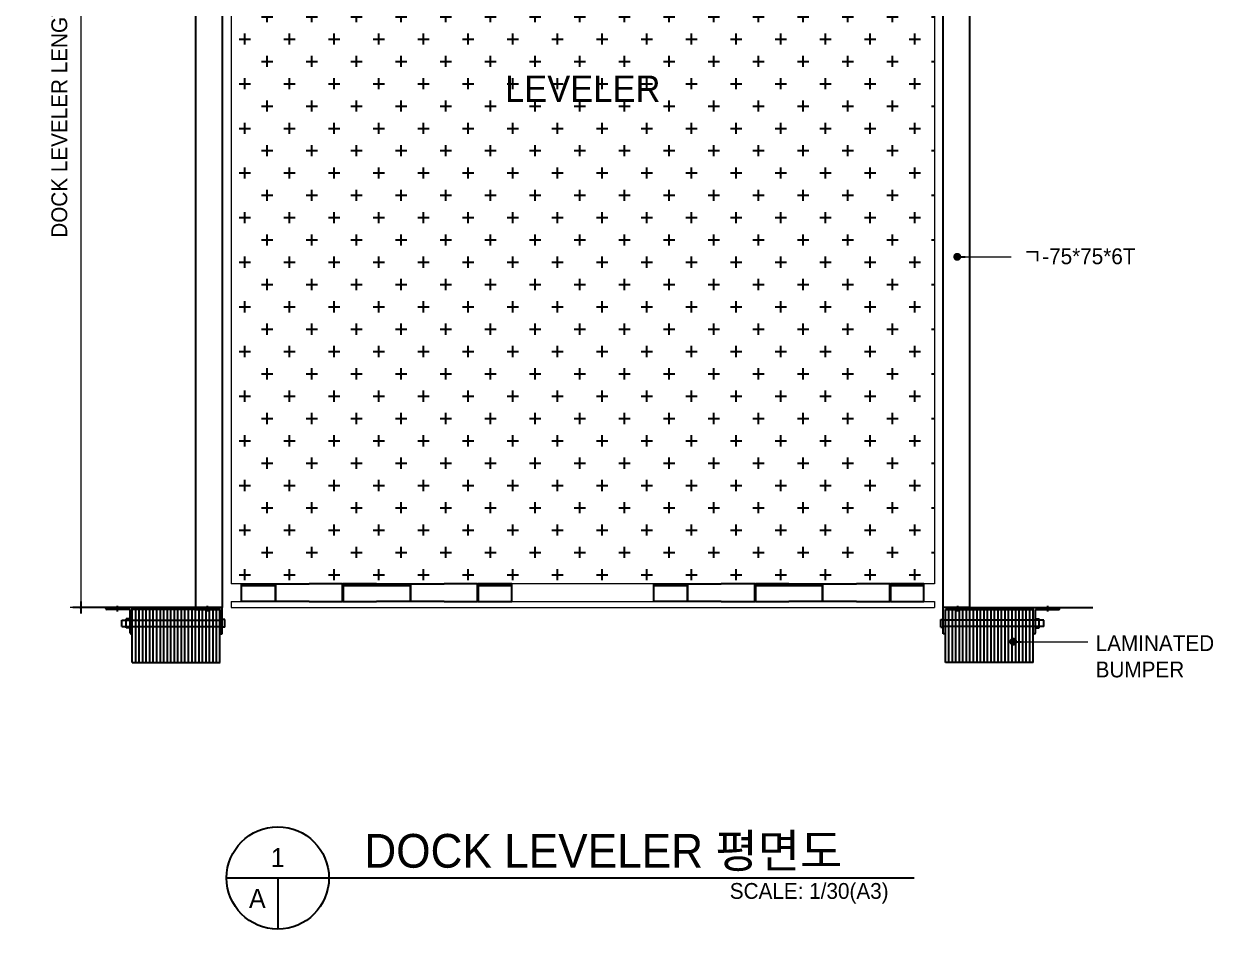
# Model space of a CAD drawing. Header units: millimetres. Extents: x 968 to 24364, y 279 to 8282.
# Drawn here: x 1022 to 4429, y 484 to 3059 of the extents above; entities that cross this region are included whole.
import ezdxf
from ezdxf.enums import TextEntityAlignment as Align

# ---------------------------------------------------------------- set-up
doc = ezdxf.new("R2010")
doc.units = ezdxf.units.MM
doc.header["$LTSCALE"] = 60
doc.header["$MEASUREMENT"] = 0
doc.header["$PDSIZE"] = -10
doc.layers.get('0').update_dxf_attribs({"linetype": 'CONTINUOUS'})
doc.layers.get('Defpoints').update_dxf_attribs({"color": 171, "linetype": 'CONTINUOUS'})
for name, color, linetype in [('C', 4, 'CONTINUOUS'), ('DIM', 7, 'CONTINUOUS'), ('h', 8, 'CONTINUOUS'), ('PL', 4, 'CONTINUOUS'), ('SYM', 7, 'CONTINUOUS'), ('TEXT', 3, 'CONTINUOUS'), ('외형선', 3, 'CONTINUOUS')]:
    doc.layers.add(name, color=color, linetype=linetype)
doc.styles.add('0T-OUT', font='H2GTRE.TTF')
doc.dimstyles.new('MAIN', dxfattribs={"dimtxt": 1.5, "dimasz": 0.5, "dimexe": 1, "dimexo": 2, "dimgap": 1, "dimtad": 1, "dimdec": 0, "dimdsep": 46, "dimlunit": 6, "dimtxsty": '0T-OUT', "dimblk": 'DOT', "dimcen": 2.5, "dimdle": 2, "dimclrd": 256, "dimclre": 256, "dimclrt": 3, "dimadec": 0, "dimazin": 0, "dimtfac": 1, "dimtdec": 0, "dimtix": 1, "dimtmove": 2, "dimatfit": 3, "dimldrblk": 'DOT', "dimfxl": 1, "dimtvp": 1, "dimtolj": 1, "dimtzin": 0, "dimlwd": 0, "dimlwe": 0, "dimarcsym": 0})

# ---------------------------------------------------------------- blocks, each defined once
blk = doc.blocks.new('Dot1')
at = {"color": 9, "linetype": 'Continuous'}
for p, q in [((-1.125, 0), (1.125, 0)), ((0, 1.125), (0, -1.125))]:
    blk.add_line(p, q, dxfattribs=at)
at = {"color": 2, "const_width": 0.28125}
blk.add_lwpolyline([(-0.140625, 0, 1), (0.140625, 0, 1)], format="xyb", close=True, dxfattribs=at)
blk = doc.blocks.new('*D31')
at = {"layer": 'Defpoints', "color": 0, "transparency": 16777216}
for p in [(1440.1, 4398.7), (1184.2, 1398.7), (1430.1, 1398.7)]:
    blk.add_point(p, dxfattribs=at)
at = {"layer": 'DIM', "lineweight": 0, "transparency": 16777216}
for p, q in [((1380.1, 4398.7), (1154.2, 4398.7)), ((1184.2, 4383.7), (1184.2, 1413.7)), ((1370.1, 1398.7), (1154.2, 1398.7))]:
    blk.add_line(p, q, dxfattribs=at)
at = {"layer": 'DIM', "lineweight": 0, "transparency": 16777216, "xscale": 15, "yscale": 15, "zscale": 15}
for p, rotation in [((1184.2, 4398.7), 90), ((1184.2, 1398.7), 270)]:
    blk.add_blockref('Dot1', p, dxfattribs=dict(at, rotation=rotation))
at = {"layer": 'DIM', "color": 3, "transparency": 16777216, "insert": (1127, 2898.7), "char_height": 45, "attachment_point": 5, "rotation": 90, "style": '0T-OUT'}
blk.add_mtext('\\A1;DOCK LEVELER LENGTH"3,000"', dxfattribs=at)
blk = doc.blocks.new('_Dot')
at = {"color": 0, "linetype": 'ByBlock', "lineweight": -2}
blk.add_line((-0.5, 0), (-1, 0), dxfattribs=at)
at = {"color": 0, "linetype": 'ByBlock', "const_width": 0.5}
blk.add_lwpolyline([(-0.25, 0, 1), (0.25, 0, 1)], format="xyb", close=True, dxfattribs=at)
blk = doc.blocks.new('DOT')
at = {"color": 0, "linetype": 'ByBlock'}
blk.add_line((-0.5, 0), (-1, 0), dxfattribs=at)
at = {"color": 0, "linetype": 'ByBlock', "const_width": 0.5}
blk.add_lwpolyline([(-0.25, 0, 1), (0.25, 0, 1)], format="xyb", close=True, dxfattribs=at)

msp = doc.modelspace()

# ---------------------------------------------------------------- hatches: boundary and pattern name
h = msp.add_hatch()
h.set_pattern_fill('CROSS', color=8, scale=10)
h.set_pattern_definition([(0, (-2366.04, -132556.51), (63.5, 63.5), [31.75, -95.25]), (90, (-2350.16, -132572.38), (-63.5, 63.5), [31.75, -95.25])])
h.paths.add_polyline_path([(3611.2, 4283.7), (1611.2, 4283.7), (1611.2, 1465.7), (3611.2, 1465.7)])
h.paths.add_polyline_path([(2461.2, 3675.7), (2461.2, 3975.7), (2761.2, 3975.7), (2761.2, 3675.7)], flags=16)
h.paths.add_polyline_path([(2744.2, 3695.7, 1.69614), (2737.2, 3695.7, 0.857143)], flags=0)
h.paths.add_polyline_path([(2478.2, 3695.7, 1), (2484.2, 3695.7, 2.849), (2481.2, 3691.7, 1.863325)], flags=0)
h.paths.add_polyline_path([(2741.2, 3959.7, -2.414214), (2737.2, 3955.7, -0.536675), (2741.2, 3958.7)], flags=0)
h.paths.add_polyline_path([(2484.2, 3955.7), (2485.2, 3955.7, -2.414214), (2481.2, 3959.7, -1.863325), (2478.2, 3955.7, -1)], flags=0)
h.paths.add_polyline_path([(2349.1, 2805.5), (2871.4, 2805.5), (2871.4, 2940.8), (2349.1, 2940.8)], flags=24)

# ---------------------------------------------------------------- linework, layer by layer
at = {"color": 7, "linetype": 'Continuous', "lineweight": 15}
for p, q in [((1611.2, 4283.7), (1611.2, 1465.7)), ((3611.2, 4283.7), (3611.2, 1465.7)), ((3611.2, 1465.7), (1611.2, 1465.7)), ((1641.2, 1460.5), (1736.2, 1460.5)), ((1930.2, 1460.5), (2025.2, 1460.5)), ((2025.2, 1460.5), (2120.2, 1460.5)), ((2314.2, 1460.5), (2409.2, 1460.5)), ((2813.2, 1460.5), (2908.2, 1460.5)), ((3102.2, 1460.5), (3197.2, 1460.5)), ((3197.2, 1460.5), (3292.2, 1460.5)), ((3486.2, 1460.5), (3581.2, 1460.5)), ((1611.2, 1415.7), (3611.2, 1415.7)), ((1611.2, 1415.7), (1611.2, 1398.7)), ((1611.2, 1398.7), (3611.2, 1398.7)), ((3611.2, 1415.7), (3611.2, 1398.7))]:
    msp.add_line(p, q, dxfattribs=at)
for p, q in [((1641.2, 1415.7), (1641.2, 1465.7)), ((1641.2, 1465.7), (1736.2, 1465.7)), ((1736.2, 1465.7), (1736.2, 1415.7)), ((1738.2, 1415.7), (1738.2, 1465.7)), ((1738.2, 1465.7), (1833.2, 1465.7)), ((1928.2, 1465.7), (1833.2, 1465.7)), ((1928.2, 1415.7), (1928.2, 1465.7)), ((1930.2, 1465.7), (1930.2, 1415.7)), ((2025.2, 1465.7), (1930.2, 1465.7)), ((2025.2, 1465.7), (2120.2, 1465.7)), ((2120.2, 1465.7), (2120.2, 1415.7)), ((2122.2, 1415.7), (2122.2, 1465.7)), ((2122.2, 1465.7), (2217.2, 1465.7)), ((2312.2, 1465.7), (2217.2, 1465.7)), ((2312.2, 1415.7), (2312.2, 1465.7)), ((2314.2, 1465.7), (2314.2, 1415.7)), ((2409.2, 1465.7), (2314.2, 1465.7)), ((2409.2, 1415.7), (2409.2, 1465.7)), ((2813.2, 1415.7), (2813.2, 1465.7)), ((2813.2, 1465.7), (2908.2, 1465.7)), ((2908.2, 1465.7), (2908.2, 1415.7)), ((2910.2, 1415.7), (2910.2, 1465.7)), ((2910.2, 1465.7), (3005.2, 1465.7)), ((3100.2, 1465.7), (3005.2, 1465.7)), ((3100.2, 1415.7), (3100.2, 1465.7)), ((3102.2, 1465.7), (3102.2, 1415.7)), ((3197.2, 1465.7), (3102.2, 1465.7)), ((3197.2, 1465.7), (3292.2, 1465.7)), ((3292.2, 1465.7), (3292.2, 1415.7)), ((3294.2, 1415.7), (3294.2, 1465.7)), ((3294.2, 1465.7), (3389.2, 1465.7)), ((3484.2, 1465.7), (3389.2, 1465.7)), ((3484.2, 1415.7), (3484.2, 1465.7)), ((3486.2, 1465.7), (3486.2, 1415.7)), ((3581.2, 1465.7), (3486.2, 1465.7)), ((3581.2, 1415.7), (3581.2, 1465.7)), ((1511.2, 1398.7), (1161.2, 1398.7)), ((1736.2, 1415.7), (1641.2, 1415.7)), ((1833.2, 1415.7), (1738.2, 1415.7)), ((1833.2, 1415.7), (1928.2, 1415.7)), ((1930.2, 1415.7), (2025.2, 1415.7)), ((2120.2, 1415.7), (2025.2, 1415.7)), ((2217.2, 1415.7), (2122.2, 1415.7)), ((2217.2, 1415.7), (2312.2, 1415.7)), ((2314.2, 1415.7), (2409.2, 1415.7)), ((2908.2, 1415.7), (2813.2, 1415.7)), ((3005.2, 1415.7), (2910.2, 1415.7)), ((3005.2, 1415.7), (3100.2, 1415.7)), ((3102.2, 1415.7), (3197.2, 1415.7)), ((3292.2, 1415.7), (3197.2, 1415.7)), ((3389.2, 1415.7), (3294.2, 1415.7)), ((3389.2, 1415.7), (3484.2, 1415.7)), ((3486.2, 1415.7), (3581.2, 1415.7)), ((3711.2, 1398.7), (4061.2, 1398.7))]:
    msp.add_line(p, q)
for centre in [(1639.8, 1463.1), (1640.6, 1463.1), (1641.7, 1463.1), (1642.7, 1463.1), (1643.7, 1463.1), (1644.9, 1463.1), (1646, 1463.1), (1647, 1463.1), (1647.9, 1463.1), (1648.8, 1463.1), (1649.8, 1463.1), (1650.8, 1463.1), (1651.8, 1463.1), (1653, 1463.1), (1654.1, 1463.1), (1655.1, 1463.1), (1656, 1463.1), (1656.9, 1463.1), (1658, 1463.1), (1659, 1463.1), (1659.9, 1463.1), (1661.1, 1463.1), (1662.2, 1463.1), (1663.2, 1463.1), (1664.1, 1463.1), (1665, 1463.1), (1666.1, 1463.1), (1667.1, 1463.1), (1668, 1463.1), (1669.1, 1463.1), (1670.2, 1463.1), (1671.2, 1463.1), (1672.2, 1463.1), (1673, 1463.1), (1674.1, 1463.1), (1675.1, 1463.1), (1676.1, 1463.1), (1677.2, 1463.1), (1678.3, 1463.1), (1679.3, 1463.1), (1680.3, 1463.1), (1681.1, 1463.1), (1682.2, 1463.1), (1683.2, 1463.1), (1684.2, 1463.1), (1685.4, 1463.1), (1686.5, 1463.1), (1687.5, 1463.1), (1688.4, 1463.1), (1689.3, 1463.1), (1690.4, 1463.1), (1691.4, 1463.1), (1692.3, 1463.1), (1693.5, 1463.1), (1694.6, 1463.1), (1695.6, 1463.1), (1696.5, 1463.1), (1697.4, 1463.1), (1698.5, 1463.1), (1699.5, 1463.1), (1700.4, 1463.1), (1701.7, 1463.1), (1702.8, 1463.1), (1703.8, 1463.1), (1704.7, 1463.1), (1705.6, 1463.1), (1706.7, 1463.1), (1707.7, 1463.1), (1708.6, 1463.1), (1709.8, 1463.1), (1710.9, 1463.1), (1711.9, 1463.1), (1712.9, 1463.1), (1713.7, 1463.1), (1714.8, 1463.1), (1715.8, 1463.1), (1716.7, 1463.1), (1717.9, 1463.1), (1719, 1463.1), (1720, 1463.1), (1721, 1463.1), (1721.8, 1463.1), (1722.9, 1463.1), (1723.9, 1463.1), (1724.9, 1463.1), (1726, 1463.1), (1727.1, 1463.1), (1728.1, 1463.1), (1729.1, 1463.1), (1729.9, 1463.1), (1731, 1463.1), (1732, 1463.1), (1733, 1463.1), (1928.8, 1463.1), (1929.6, 1463.1), (1930.7, 1463.1), (1931.7, 1463.1), (1932.7, 1463.1), (1933.9, 1463.1), (1935, 1463.1), (1936, 1463.1), (1936.9, 1463.1), (1937.8, 1463.1), (1938.8, 1463.1), (1939.8, 1463.1), (1940.8, 1463.1), (1942, 1463.1), (1943.1, 1463.1), (1944.1, 1463.1), (1945, 1463.1), (1945.9, 1463.1), (1947, 1463.1), (1948, 1463.1), (1948.9, 1463.1), (1950.1, 1463.1), (1951.2, 1463.1), (1952.2, 1463.1), (1953.1, 1463.1), (1954, 1463.1), (1955.1, 1463.1), (1956.1, 1463.1), (1957, 1463.1), (1958.1, 1463.1), (1959.2, 1463.1), (1960.2, 1463.1), (1961.2, 1463.1), (1962, 1463.1), (1963.1, 1463.1), (1964.1, 1463.1), (1965.1, 1463.1), (1966.2, 1463.1), (1967.3, 1463.1), (1968.3, 1463.1), (1969.3, 1463.1), (1970.1, 1463.1), (1971.2, 1463.1), (1972.2, 1463.1), (1973.2, 1463.1), (1974.4, 1463.1), (1975.5, 1463.1), (1976.5, 1463.1), (1977.4, 1463.1), (1978.3, 1463.1), (1979.4, 1463.1), (1980.4, 1463.1), (1981.3, 1463.1), (1982.5, 1463.1), (1983.6, 1463.1), (1984.6, 1463.1), (1985.5, 1463.1), (1986.4, 1463.1), (1987.5, 1463.1), (1988.5, 1463.1), (1989.4, 1463.1), (1990.7, 1463.1), (1991.8, 1463.1), (1992.8, 1463.1), (1993.7, 1463.1), (1994.6, 1463.1), (1995.7, 1463.1), (1996.7, 1463.1), (1997.6, 1463.1), (1998.8, 1463.1), (1999.9, 1463.1), (2000.9, 1463.1), (2001.9, 1463.1), (2002.7, 1463.1), (2003.8, 1463.1), (2004.8, 1463.1), (2005.7, 1463.1), (2006.9, 1463.1), (2008, 1463.1), (2009, 1463.1), (2010, 1463.1), (2010.8, 1463.1), (2011.9, 1463.1), (2012.9, 1463.1), (2013.9, 1463.1), (2015, 1463.1), (2016.1, 1463.1), (2017.1, 1463.1), (2018.1, 1463.1), (2018.9, 1463.1), (2020, 1463.1), (2021, 1463.1), (2022, 1463.1), (2023.8, 1463.1), (2024.6, 1463.1), (2025.7, 1463.1), (2026.7, 1463.1), (2027.7, 1463.1), (2028.9, 1463.1), (2030, 1463.1), (2031, 1463.1), (2031.9, 1463.1), (2032.8, 1463.1), (2033.8, 1463.1), (2034.8, 1463.1), (2035.8, 1463.1), (2037, 1463.1), (2038.1, 1463.1), (2039.1, 1463.1), (2040, 1463.1), (2040.9, 1463.1), (2042, 1463.1), (2043, 1463.1), (2043.9, 1463.1), (2045.1, 1463.1), (2046.2, 1463.1), (2047.2, 1463.1), (2048.1, 1463.1), (2049, 1463.1), (2050.1, 1463.1), (2051.1, 1463.1), (2052, 1463.1), (2053.1, 1463.1), (2054.2, 1463.1), (2055.2, 1463.1), (2056.2, 1463.1), (2057, 1463.1), (2058.1, 1463.1), (2059.1, 1463.1), (2060.1, 1463.1), (2061.2, 1463.1), (2062.3, 1463.1), (2063.3, 1463.1), (2064.3, 1463.1), (2065.1, 1463.1), (2066.2, 1463.1), (2067.2, 1463.1), (2068.2, 1463.1), (2069.4, 1463.1), (2070.5, 1463.1), (2071.5, 1463.1), (2072.4, 1463.1), (2073.3, 1463.1), (2074.4, 1463.1), (2075.4, 1463.1), (2076.3, 1463.1), (2077.5, 1463.1), (2078.6, 1463.1), (2079.6, 1463.1), (2080.5, 1463.1), (2081.4, 1463.1), (2082.5, 1463.1), (2083.5, 1463.1), (2084.4, 1463.1), (2085.7, 1463.1), (2086.8, 1463.1), (2087.8, 1463.1), (2088.7, 1463.1), (2089.6, 1463.1), (2090.7, 1463.1), (2091.7, 1463.1), (2092.6, 1463.1), (2093.8, 1463.1), (2094.9, 1463.1), (2095.9, 1463.1), (2096.9, 1463.1), (2097.7, 1463.1), (2098.8, 1463.1), (2099.8, 1463.1), (2100.7, 1463.1), (2101.9, 1463.1), (2103, 1463.1), (2104, 1463.1), (2105, 1463.1), (2105.8, 1463.1), (2106.9, 1463.1), (2107.9, 1463.1), (2108.9, 1463.1), (2110, 1463.1), (2111.1, 1463.1), (2112.1, 1463.1), (2113.1, 1463.1), (2113.9, 1463.1), (2115, 1463.1), (2116, 1463.1), (2117, 1463.1), (2312.8, 1463.1), (2313.6, 1463.1), (2314.7, 1463.1), (2315.7, 1463.1), (2316.7, 1463.1), (2317.9, 1463.1), (2319, 1463.1), (2320, 1463.1), (2320.9, 1463.1), (2321.8, 1463.1), (2322.8, 1463.1), (2323.8, 1463.1), (2324.8, 1463.1), (2326, 1463.1), (2327.1, 1463.1), (2328.1, 1463.1), (2329, 1463.1), (2329.9, 1463.1), (2331, 1463.1), (2332, 1463.1), (2332.9, 1463.1), (2334.1, 1463.1), (2335.2, 1463.1), (2336.2, 1463.1), (2337.1, 1463.1), (2338, 1463.1), (2339.1, 1463.1), (2340.1, 1463.1), (2341, 1463.1), (2342.1, 1463.1), (2343.2, 1463.1), (2344.2, 1463.1), (2345.2, 1463.1), (2346, 1463.1), (2347.1, 1463.1), (2348.1, 1463.1), (2349.1, 1463.1), (2350.2, 1463.1), (2351.3, 1463.1), (2352.3, 1463.1), (2353.3, 1463.1), (2354.1, 1463.1), (2355.2, 1463.1), (2356.2, 1463.1), (2357.2, 1463.1), (2358.4, 1463.1), (2359.5, 1463.1), (2360.5, 1463.1), (2361.4, 1463.1), (2362.3, 1463.1), (2363.4, 1463.1), (2364.4, 1463.1), (2365.3, 1463.1), (2366.5, 1463.1), (2367.6, 1463.1), (2368.6, 1463.1), (2369.5, 1463.1), (2370.4, 1463.1), (2371.5, 1463.1), (2372.5, 1463.1), (2373.4, 1463.1), (2374.7, 1463.1), (2375.8, 1463.1), (2376.8, 1463.1), (2377.7, 1463.1), (2378.6, 1463.1), (2379.7, 1463.1), (2380.7, 1463.1), (2381.6, 1463.1), (2382.8, 1463.1), (2383.9, 1463.1), (2384.9, 1463.1), (2385.9, 1463.1), (2386.7, 1463.1), (2387.8, 1463.1), (2388.8, 1463.1), (2389.7, 1463.1), (2390.9, 1463.1), (2392, 1463.1), (2393, 1463.1), (2394, 1463.1), (2394.8, 1463.1), (2395.9, 1463.1), (2396.9, 1463.1), (2397.9, 1463.1), (2399, 1463.1), (2400.1, 1463.1), (2401.1, 1463.1), (2402.1, 1463.1), (2402.9, 1463.1), (2404, 1463.1), (2405, 1463.1), (2406, 1463.1), (2811.8, 1463.1), (2812.6, 1463.1), (2813.7, 1463.1), (2814.7, 1463.1), (2815.7, 1463.1), (2816.9, 1463.1), (2818, 1463.1), (2819, 1463.1), (2819.9, 1463.1), (2820.8, 1463.1), (2821.8, 1463.1), (2822.8, 1463.1), (2823.8, 1463.1), (2825, 1463.1), (2826.1, 1463.1), (2827.1, 1463.1), (2828, 1463.1), (2828.9, 1463.1), (2830, 1463.1), (2831, 1463.1), (2831.9, 1463.1), (2833.1, 1463.1), (2834.2, 1463.1), (2835.2, 1463.1), (2836.1, 1463.1), (2837, 1463.1), (2838.1, 1463.1), (2839.1, 1463.1), (2840, 1463.1), (2841.1, 1463.1), (2842.2, 1463.1), (2843.2, 1463.1), (2844.2, 1463.1), (2845, 1463.1), (2846.1, 1463.1), (2847.1, 1463.1), (2848.1, 1463.1), (2849.2, 1463.1), (2850.3, 1463.1), (2851.3, 1463.1), (2852.3, 1463.1), (2853.1, 1463.1), (2854.2, 1463.1), (2855.2, 1463.1), (2856.2, 1463.1), (2857.4, 1463.1), (2858.5, 1463.1), (2859.5, 1463.1), (2860.4, 1463.1), (2861.3, 1463.1), (2862.4, 1463.1), (2863.4, 1463.1), (2864.3, 1463.1), (2865.5, 1463.1), (2866.6, 1463.1), (2867.6, 1463.1), (2868.5, 1463.1), (2869.4, 1463.1), (2870.5, 1463.1), (2871.5, 1463.1), (2872.4, 1463.1), (2873.7, 1463.1), (2874.8, 1463.1), (2875.8, 1463.1), (2876.7, 1463.1), (2877.6, 1463.1), (2878.7, 1463.1), (2879.7, 1463.1), (2880.6, 1463.1), (2881.8, 1463.1), (2882.9, 1463.1), (2883.9, 1463.1), (2884.9, 1463.1), (2885.7, 1463.1), (2886.8, 1463.1), (2887.8, 1463.1), (2888.7, 1463.1), (2889.9, 1463.1), (2891, 1463.1), (2892, 1463.1), (2893, 1463.1), (2893.8, 1463.1), (2894.9, 1463.1), (2895.9, 1463.1), (2896.9, 1463.1), (2898, 1463.1), (2899.1, 1463.1), (2900.1, 1463.1), (2901.1, 1463.1), (2901.9, 1463.1), (2903, 1463.1), (2904, 1463.1), (2905, 1463.1), (3100.8, 1463.1), (3101.6, 1463.1), (3102.7, 1463.1), (3103.7, 1463.1), (3104.7, 1463.1), (3105.9, 1463.1), (3107, 1463.1), (3108, 1463.1), (3108.9, 1463.1), (3109.8, 1463.1), (3110.8, 1463.1), (3111.8, 1463.1), (3112.8, 1463.1), (3114, 1463.1), (3115.1, 1463.1), (3116.1, 1463.1), (3117, 1463.1), (3117.9, 1463.1), (3119, 1463.1), (3120, 1463.1), (3120.9, 1463.1), (3122.1, 1463.1), (3123.2, 1463.1), (3124.2, 1463.1), (3125.1, 1463.1), (3126, 1463.1), (3127.1, 1463.1), (3128.1, 1463.1), (3129, 1463.1), (3130.1, 1463.1), (3131.2, 1463.1), (3132.2, 1463.1), (3133.2, 1463.1), (3134, 1463.1), (3135.1, 1463.1), (3136.1, 1463.1), (3137.1, 1463.1), (3138.2, 1463.1), (3139.3, 1463.1), (3140.3, 1463.1), (3141.3, 1463.1), (3142.1, 1463.1), (3143.2, 1463.1), (3144.2, 1463.1), (3145.2, 1463.1), (3146.4, 1463.1), (3147.5, 1463.1), (3148.5, 1463.1), (3149.4, 1463.1), (3150.3, 1463.1), (3151.4, 1463.1), (3152.4, 1463.1), (3153.3, 1463.1), (3154.5, 1463.1), (3155.6, 1463.1), (3156.6, 1463.1), (3157.5, 1463.1), (3158.4, 1463.1), (3159.5, 1463.1), (3160.5, 1463.1), (3161.4, 1463.1), (3162.7, 1463.1), (3163.8, 1463.1), (3164.8, 1463.1), (3165.7, 1463.1), (3166.6, 1463.1), (3167.7, 1463.1), (3168.7, 1463.1), (3169.6, 1463.1), (3170.8, 1463.1), (3171.9, 1463.1), (3172.9, 1463.1), (3173.9, 1463.1), (3174.7, 1463.1), (3175.8, 1463.1), (3176.8, 1463.1), (3177.7, 1463.1), (3178.9, 1463.1), (3180, 1463.1), (3181, 1463.1), (3182, 1463.1), (3182.8, 1463.1), (3183.9, 1463.1), (3184.9, 1463.1), (3185.9, 1463.1), (3187, 1463.1), (3188.1, 1463.1), (3189.1, 1463.1), (3190.1, 1463.1), (3190.9, 1463.1), (3192, 1463.1), (3193, 1463.1), (3194, 1463.1), (3195.8, 1463.1), (3196.6, 1463.1), (3197.7, 1463.1), (3198.7, 1463.1), (3199.7, 1463.1), (3200.9, 1463.1), (3202, 1463.1), (3203, 1463.1), (3203.9, 1463.1), (3204.8, 1463.1), (3205.8, 1463.1), (3206.8, 1463.1), (3207.8, 1463.1), (3209, 1463.1), (3210.1, 1463.1), (3211.1, 1463.1), (3212, 1463.1), (3212.9, 1463.1), (3214, 1463.1), (3215, 1463.1), (3215.9, 1463.1), (3217.1, 1463.1), (3218.2, 1463.1), (3219.2, 1463.1), (3220.1, 1463.1), (3221, 1463.1), (3222.1, 1463.1), (3223.1, 1463.1), (3224, 1463.1), (3225.1, 1463.1), (3226.2, 1463.1), (3227.2, 1463.1), (3228.2, 1463.1), (3229, 1463.1), (3230.1, 1463.1), (3231.1, 1463.1), (3232.1, 1463.1), (3233.2, 1463.1), (3234.3, 1463.1), (3235.3, 1463.1), (3236.3, 1463.1), (3237.1, 1463.1), (3238.2, 1463.1), (3239.2, 1463.1), (3240.2, 1463.1), (3241.4, 1463.1), (3242.5, 1463.1), (3243.5, 1463.1), (3244.4, 1463.1), (3245.3, 1463.1), (3246.4, 1463.1), (3247.4, 1463.1), (3248.3, 1463.1), (3249.5, 1463.1), (3250.6, 1463.1), (3251.6, 1463.1), (3252.5, 1463.1), (3253.4, 1463.1), (3254.5, 1463.1), (3255.5, 1463.1), (3256.4, 1463.1), (3257.7, 1463.1), (3258.8, 1463.1), (3259.8, 1463.1), (3260.7, 1463.1), (3261.6, 1463.1), (3262.7, 1463.1), (3263.7, 1463.1), (3264.6, 1463.1), (3265.8, 1463.1), (3266.9, 1463.1), (3267.9, 1463.1), (3268.9, 1463.1), (3269.7, 1463.1), (3270.8, 1463.1), (3271.8, 1463.1), (3272.7, 1463.1), (3273.9, 1463.1), (3275, 1463.1), (3276, 1463.1), (3277, 1463.1), (3277.8, 1463.1), (3278.9, 1463.1), (3279.9, 1463.1), (3280.9, 1463.1), (3282, 1463.1), (3283.1, 1463.1), (3284.1, 1463.1), (3285.1, 1463.1), (3285.9, 1463.1), (3287, 1463.1), (3288, 1463.1), (3289, 1463.1), (3484.8, 1463.1), (3485.6, 1463.1), (3486.7, 1463.1), (3487.7, 1463.1), (3488.7, 1463.1), (3489.9, 1463.1), (3491, 1463.1), (3492, 1463.1), (3492.9, 1463.1), (3493.8, 1463.1), (3494.8, 1463.1), (3495.8, 1463.1), (3496.8, 1463.1), (3498, 1463.1), (3499.1, 1463.1), (3500.1, 1463.1), (3501, 1463.1), (3501.9, 1463.1), (3503, 1463.1), (3504, 1463.1), (3504.9, 1463.1), (3506.1, 1463.1), (3507.2, 1463.1), (3508.2, 1463.1), (3509.1, 1463.1), (3510, 1463.1), (3511.1, 1463.1), (3512.1, 1463.1), (3513, 1463.1), (3514.1, 1463.1), (3515.2, 1463.1), (3516.2, 1463.1), (3517.2, 1463.1), (3518, 1463.1), (3519.1, 1463.1), (3520.1, 1463.1), (3521.1, 1463.1), (3522.2, 1463.1), (3523.3, 1463.1), (3524.3, 1463.1), (3525.3, 1463.1), (3526.1, 1463.1), (3527.2, 1463.1), (3528.2, 1463.1), (3529.2, 1463.1), (3530.4, 1463.1), (3531.5, 1463.1), (3532.5, 1463.1), (3533.4, 1463.1), (3534.3, 1463.1), (3535.4, 1463.1), (3536.4, 1463.1), (3537.3, 1463.1), (3538.5, 1463.1), (3539.6, 1463.1), (3540.6, 1463.1), (3541.5, 1463.1), (3542.4, 1463.1), (3543.5, 1463.1), (3544.5, 1463.1), (3545.4, 1463.1), (3546.7, 1463.1), (3547.8, 1463.1), (3548.8, 1463.1), (3549.7, 1463.1), (3550.6, 1463.1), (3551.7, 1463.1), (3552.7, 1463.1), (3553.6, 1463.1), (3554.8, 1463.1), (3555.9, 1463.1), (3556.9, 1463.1), (3557.9, 1463.1), (3558.7, 1463.1), (3559.8, 1463.1), (3560.8, 1463.1), (3561.7, 1463.1), (3562.9, 1463.1), (3564, 1463.1), (3565, 1463.1), (3566, 1463.1), (3566.8, 1463.1), (3567.9, 1463.1), (3568.9, 1463.1), (3569.9, 1463.1), (3571, 1463.1), (3572.1, 1463.1), (3573.1, 1463.1), (3574.1, 1463.1), (3574.9, 1463.1), (3576, 1463.1), (3577, 1463.1), (3578, 1463.1)]:
    msp.add_arc(centre, 3.06, 301.7196, 58.2804, dxfattribs=at)
msp.add_arc((3964.2, 1395.7), 3, 270, 0)
at = {"layer": 'C', "color": 8}
for p, q in [((1288.4, 1387.7), (1288.4, 1403.7)), ((1544.4, 1387.7), (1544.4, 1403.7)), ((3678, 1387.7), (3678, 1403.7)), ((3934, 1387.7), (3934, 1403.7))]:
    msp.add_line(p, q, dxfattribs=at)
at = {"layer": 'h', "color": 8}
for p, q in [((1278.1, 1392.7), (1278.1, 1398.7)), ((1298.6, 1392.7), (1298.6, 1398.7)), ((1534.1, 1392.7), (1534.1, 1398.7)), ((1554.6, 1392.7), (1554.6, 1398.7)), ((3667.7, 1392.7), (3667.7, 1398.7)), ((3688.2, 1392.7), (3688.2, 1398.7)), ((3923.7, 1392.7), (3923.7, 1398.7)), ((3944.2, 1392.7), (3944.2, 1398.7)), ((1315.8, 1362.7), (1586.2, 1362.7)), ((3906.6, 1362.7), (3636.2, 1362.7)), ((1315, 1344.7), (1586.2, 1344.7)), ((3907.4, 1344.7), (3636.2, 1344.7))]:
    msp.add_line(p, q, dxfattribs=at)
at = {"layer": 'PL'}
msp.add_lwpolyline([(3636.2, 1398.7), (3636.2, 4398.7), (1586.2, 4398.7), (1586.2, 1398.7), (1511.2, 1398.7), (1511.2, 4473.7), (3711.2, 4473.7), (3711.2, 1398.7)], close=True, dxfattribs=at)
at = {"layer": 'SYM'}
for p, q in [((1598.6, 629.3, 22.6), (3553.3, 629.3, 22.6)), ((1744.1, 629.3, 22.6), (1744.1, 483.8, 22.6))]:
    msp.add_line(p, q, dxfattribs=at)
msp.add_circle((1744.1, 629.3, 22.6), 145.5, dxfattribs=at)
at = {"layer": '외형선', "color": 8}
for p, q in [((1330.2, 1398.7), (1255.2, 1398.7)), ((1255.2, 1395.7), (1255.2, 1398.7)), ((1330.2, 1323.7), (1330.2, 1398.7)), ((1511.2, 1395.7), (1511.2, 1398.7)), ((1511.2, 1398.7), (1586.2, 1398.7)), ((1586.2, 1323.7), (1586.2, 1398.7)), ((3711.2, 1398.7), (3636.2, 1398.7)), ((3636.2, 1323.7), (3636.2, 1398.7)), ((3711.2, 1395.7), (3711.2, 1398.7)), ((3892.2, 1398.7), (3967.2, 1398.7)), ((3892.2, 1323.7), (3892.2, 1398.7)), ((3967.2, 1395.7), (3967.2, 1398.7)), ((1324.2, 1392.7), (1258.2, 1392.7)), ((1300.2, 1344.7), (1300.2, 1362.7)), ((1300.2, 1362.7), (1313.2, 1362.7)), ((1313.2, 1340.7), (1313.2, 1366.7)), ((1324.2, 1366.7), (1313.2, 1366.7)), ((1324.2, 1326.7), (1324.2, 1392.7)), ((1324.2, 1340.7), (1324.2, 1366.7)), ((1579.4, 1392.7), (1330.2, 1392.7)), ((1330.2, 1242.7), (1330.2, 1392.7)), ((1340.2, 1242.7), (1340.2, 1392.7)), ((1350.2, 1242.7), (1350.2, 1392.7)), ((1360.2, 1242.7), (1360.2, 1392.7)), ((1370.2, 1242.7), (1370.2, 1392.7)), ((1380.2, 1242.7), (1380.2, 1392.7)), ((1390.2, 1242.7), (1390.2, 1392.7)), ((1400.2, 1242.7), (1400.2, 1392.7)), ((1410.2, 1242.7), (1410.2, 1392.7)), ((1420.2, 1242.7), (1420.2, 1392.7)), ((1430.2, 1242.7), (1430.2, 1392.7)), ((1440.2, 1242.7), (1440.2, 1392.7)), ((1450.2, 1242.7), (1450.2, 1392.7)), ((1460.2, 1242.7), (1460.2, 1392.7)), ((1470.2, 1242.7), (1470.2, 1392.7)), ((1480.2, 1242.7), (1480.2, 1392.7)), ((1490.2, 1242.7), (1490.2, 1392.7)), ((1500.2, 1242.7), (1500.2, 1392.7)), ((1510.2, 1242.7), (1510.2, 1392.7)), ((1514.2, 1392.7), (1580.2, 1392.7)), ((1520.2, 1242.7), (1520.2, 1392.7)), ((1530.2, 1242.7), (1530.2, 1392.7)), ((1540.2, 1242.7), (1540.2, 1392.7)), ((1550.2, 1242.7), (1550.2, 1392.7)), ((1560.2, 1242.7), (1560.2, 1392.7)), ((1570.2, 1242.7), (1570.2, 1392.7)), ((1579.4, 1242.7), (1579.4, 1392.7)), ((1580.2, 1326.7), (1580.2, 1392.7)), ((1580.2, 1342.7), (1580.2, 1364.7)), ((1593.2, 1364.7), (1586.2, 1364.7)), ((1593.2, 1342.7), (1593.2, 1364.7)), ((3629.2, 1342.7), (3629.2, 1364.7)), ((3629.2, 1364.7), (3636.2, 1364.7)), ((3708.2, 1392.7), (3642.2, 1392.7)), ((3642.2, 1326.7), (3642.2, 1392.7)), ((3642.2, 1342.7), (3642.2, 1364.7)), ((3643, 1392.7), (3892.2, 1392.7)), ((3643, 1242.7), (3643, 1392.7)), ((3652.2, 1242.7), (3652.2, 1392.7)), ((3662.2, 1242.7), (3662.2, 1392.7)), ((3672.2, 1242.7), (3672.2, 1392.7)), ((3682.2, 1242.7), (3682.2, 1392.7)), ((3692.2, 1242.7), (3692.2, 1392.7)), ((3702.2, 1242.7), (3702.2, 1392.7)), ((3712.2, 1242.7), (3712.2, 1392.7)), ((3722.2, 1242.7), (3722.2, 1392.7)), ((3732.2, 1242.7), (3732.2, 1392.7)), ((3742.2, 1242.7), (3742.2, 1392.7)), ((3752.2, 1242.7), (3752.2, 1392.7)), ((3762.2, 1242.7), (3762.2, 1392.7)), ((3772.2, 1242.7), (3772.2, 1392.7)), ((3782.2, 1242.7), (3782.2, 1392.7)), ((3792.2, 1242.7), (3792.2, 1392.7)), ((3802.2, 1242.7), (3802.2, 1392.7)), ((3812.2, 1242.7), (3812.2, 1392.7)), ((3822.2, 1242.7), (3822.2, 1392.7)), ((3832.2, 1242.7), (3832.2, 1392.7)), ((3842.2, 1242.7), (3842.2, 1392.7)), ((3852.2, 1242.7), (3852.2, 1392.7)), ((3862.2, 1242.7), (3862.2, 1392.7)), ((3872.2, 1242.7), (3872.2, 1392.7)), ((3882.2, 1242.7), (3882.2, 1392.7)), ((3892.2, 1242.7), (3892.2, 1392.7)), ((3898.2, 1392.7), (3964.2, 1392.7)), ((3898.2, 1326.7), (3898.2, 1392.7)), ((3898.2, 1366.7), (3909.2, 1366.7)), ((3898.2, 1340.7), (3898.2, 1366.7)), ((3909.2, 1340.7), (3909.2, 1366.7)), ((3922.2, 1362.7), (3909.2, 1362.7)), ((3922.2, 1344.7), (3922.2, 1362.7)), ((1300.2, 1344.7), (1313.2, 1344.7)), ((1324.2, 1340.7), (1313.2, 1340.7)), ((1593.2, 1342.7), (1586.2, 1342.7)), ((3629.2, 1342.7), (3636.2, 1342.7)), ((3898.2, 1340.7), (3909.2, 1340.7)), ((3922.2, 1344.7), (3909.2, 1344.7)), ((1327.2, 1323.7), (1330.2, 1323.7)), ((1583.2, 1323.7), (1586.2, 1323.7)), ((3639.2, 1323.7), (3636.2, 1323.7)), ((3895.2, 1323.7), (3892.2, 1323.7)), ((1330.2, 1242.7), (1580.2, 1242.7)), ((3892.2, 1242.7), (3642.2, 1242.7))]:
    msp.add_line(p, q, dxfattribs=at)
for centre, start, end in [((1258.2, 1395.7), 180, 270), ((1514.2, 1395.7), 180, 270), ((3708.2, 1395.7), 270, 0), ((1327.2, 1326.7), 180, 270), ((1583.2, 1326.7), 180, 270), ((3639.2, 1326.7), 270, 0), ((3895.2, 1326.7), 270, 0)]:
    msp.add_arc(centre, 3, start, end, dxfattribs=at)

# ---------------------------------------------------------------- texts
at = {"layer": 'TEXT', "style": '0T-OUT'}
msp.add_text('DOCK LEVELER 평면도', height=96, dxfattribs=at).set_placement((1990.1, 658.4, 22.6))
for s, p in [('1', (1744.1, 687.5, 22.6)), ('A', (1685.9, 571.1, 22.6))]:
    msp.add_text(s, height=54, dxfattribs=at).set_placement(p, align=Align.MIDDLE)
msp.add_text('SCALE: 1/30(A3)', height=45, dxfattribs=at).set_placement((3480.8, 614.8, 22.6), align=Align.TOP_RIGHT)
at = {"layer": 'TEXT', "insert": (2611.2, 2874.7), "char_height": 75, "attachment_point": 5, "style": '0T-OUT'}
msp.add_mtext('LEVELER ', dxfattribs=at)
at = {"layer": 'TEXT', "char_height": 45, "attachment_point": 1, "style": '0T-OUT', "bg_fill": 2}
for s, insert in [('\\A1;ㄱ-75*75*6T', (3861.2, 2420.5)), ('\\A1;LAMINATED\\PBUMPER', (4069.5, 1319.9))]:
    msp.add_mtext(s, dxfattribs=dict(at, insert=insert))

# ---------------------------------------------------------------- dimensions: what is measured, and where the dimension line sits
at = {"layer": 'DIM'}
dim = msp.add_linear_dim(base=(1184.2, 1398.7), p1=(1440.1, 4398.7), p2=(1430.1, 1398.7), angle=90, text='DOCK LEVELER LENGTH"<>"', dimstyle='MAIN', override={"dimscale": 30, "dimblk": 'Dot1'}, dxfattribs=at)
dim.commit()
dim.dimension.update_dxf_attribs({"geometry": '*D31', "text_midpoint": (1127, 2898.7)})

# ---------------------------------------------------------------- next in the draw order: leaders
for points in [[(3676, 2396.5), (3829.7, 2396.5)], [(3835.3, 1301.5), (4045.9, 1301.5)]]:
    msp.add_leader(points, dimstyle='MAIN', override={"dimscale": 15, "dimasz": 1.5, "dimtad": 0, "dimldrblk": 'DOT'})

doc.saveas('drawing.dxf')
